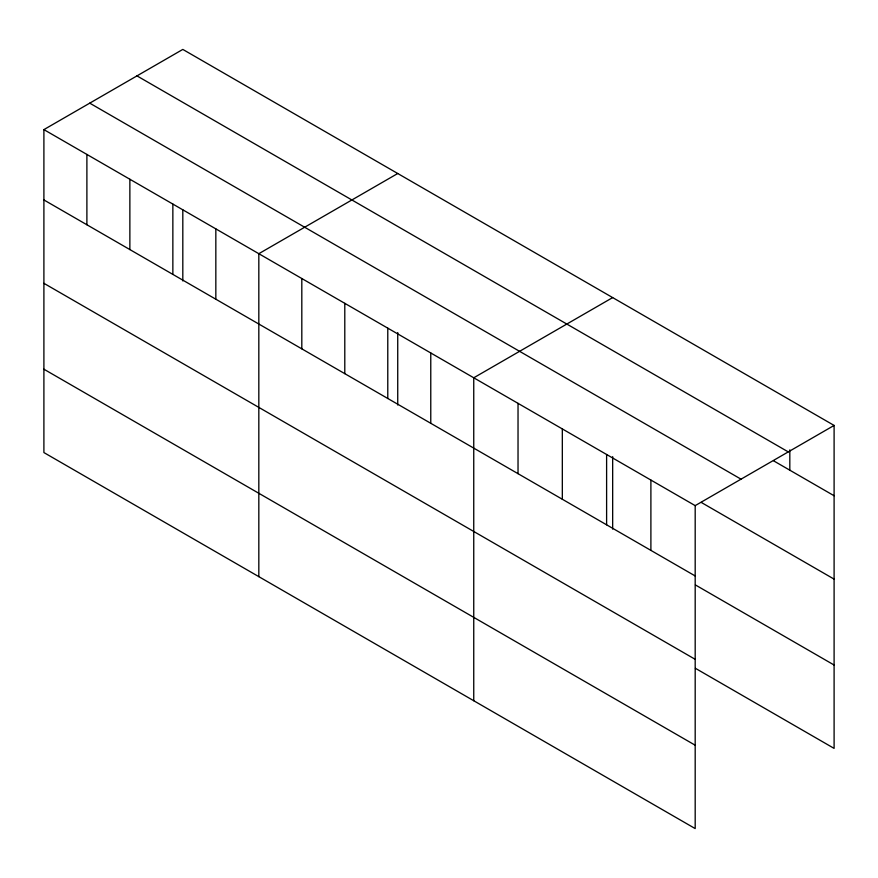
<?xml version="1.0" encoding="UTF-8"?>
<svg xmlns="http://www.w3.org/2000/svg" width="878" height="878" viewBox="0 0 878 878"><rect width="100%" height="100%" fill="white"/><g stroke="black" fill="none" stroke-linecap="round" stroke-linejoin="round"><path stroke-width="1.32" d="M43.9 129.615L695.189 505.629L695.189 828.58L43.9 452.565L43.9 129.615L182.811 49.42L834.1 425.435L834.1 748.385L695.409 668.312M397.734 173.504L258.823 253.698L258.823 576.648M612.668 297.587L473.747 377.792L473.747 700.743M695.189 505.629L834.1 425.435M136.968 75.881L788.257 451.896M773.496 460.763L834.1 495.752M89.743 103.154L741.032 479.168M701.237 502.414L834.1 579.118M43.9 199.943L695.189 575.957M695.409 584.946L834.1 665.019M43.9 283.309L695.189 659.323M43.9 369.199L695.189 745.213M789.816 449.898L789.816 470.18M650.894 480.068L650.894 550.385M612.668 456.648L612.668 529.116M606.61 454.497L606.61 524.814M562.326 428.925L562.326 499.253M518.031 403.353L518.031 473.681M430.769 352.967L430.769 423.295M397.734 332.564L397.734 405.032M387.78 328.152L387.78 398.48M344.791 303.338L344.791 373.655M301.812 278.524L301.812 348.84M215.834 228.884L215.834 299.211M182.811 209.82L182.811 280.949M172.856 204.069L172.856 274.386M129.867 179.255L129.867 249.571M86.889 154.44L86.889 224.757"/></g></svg>
